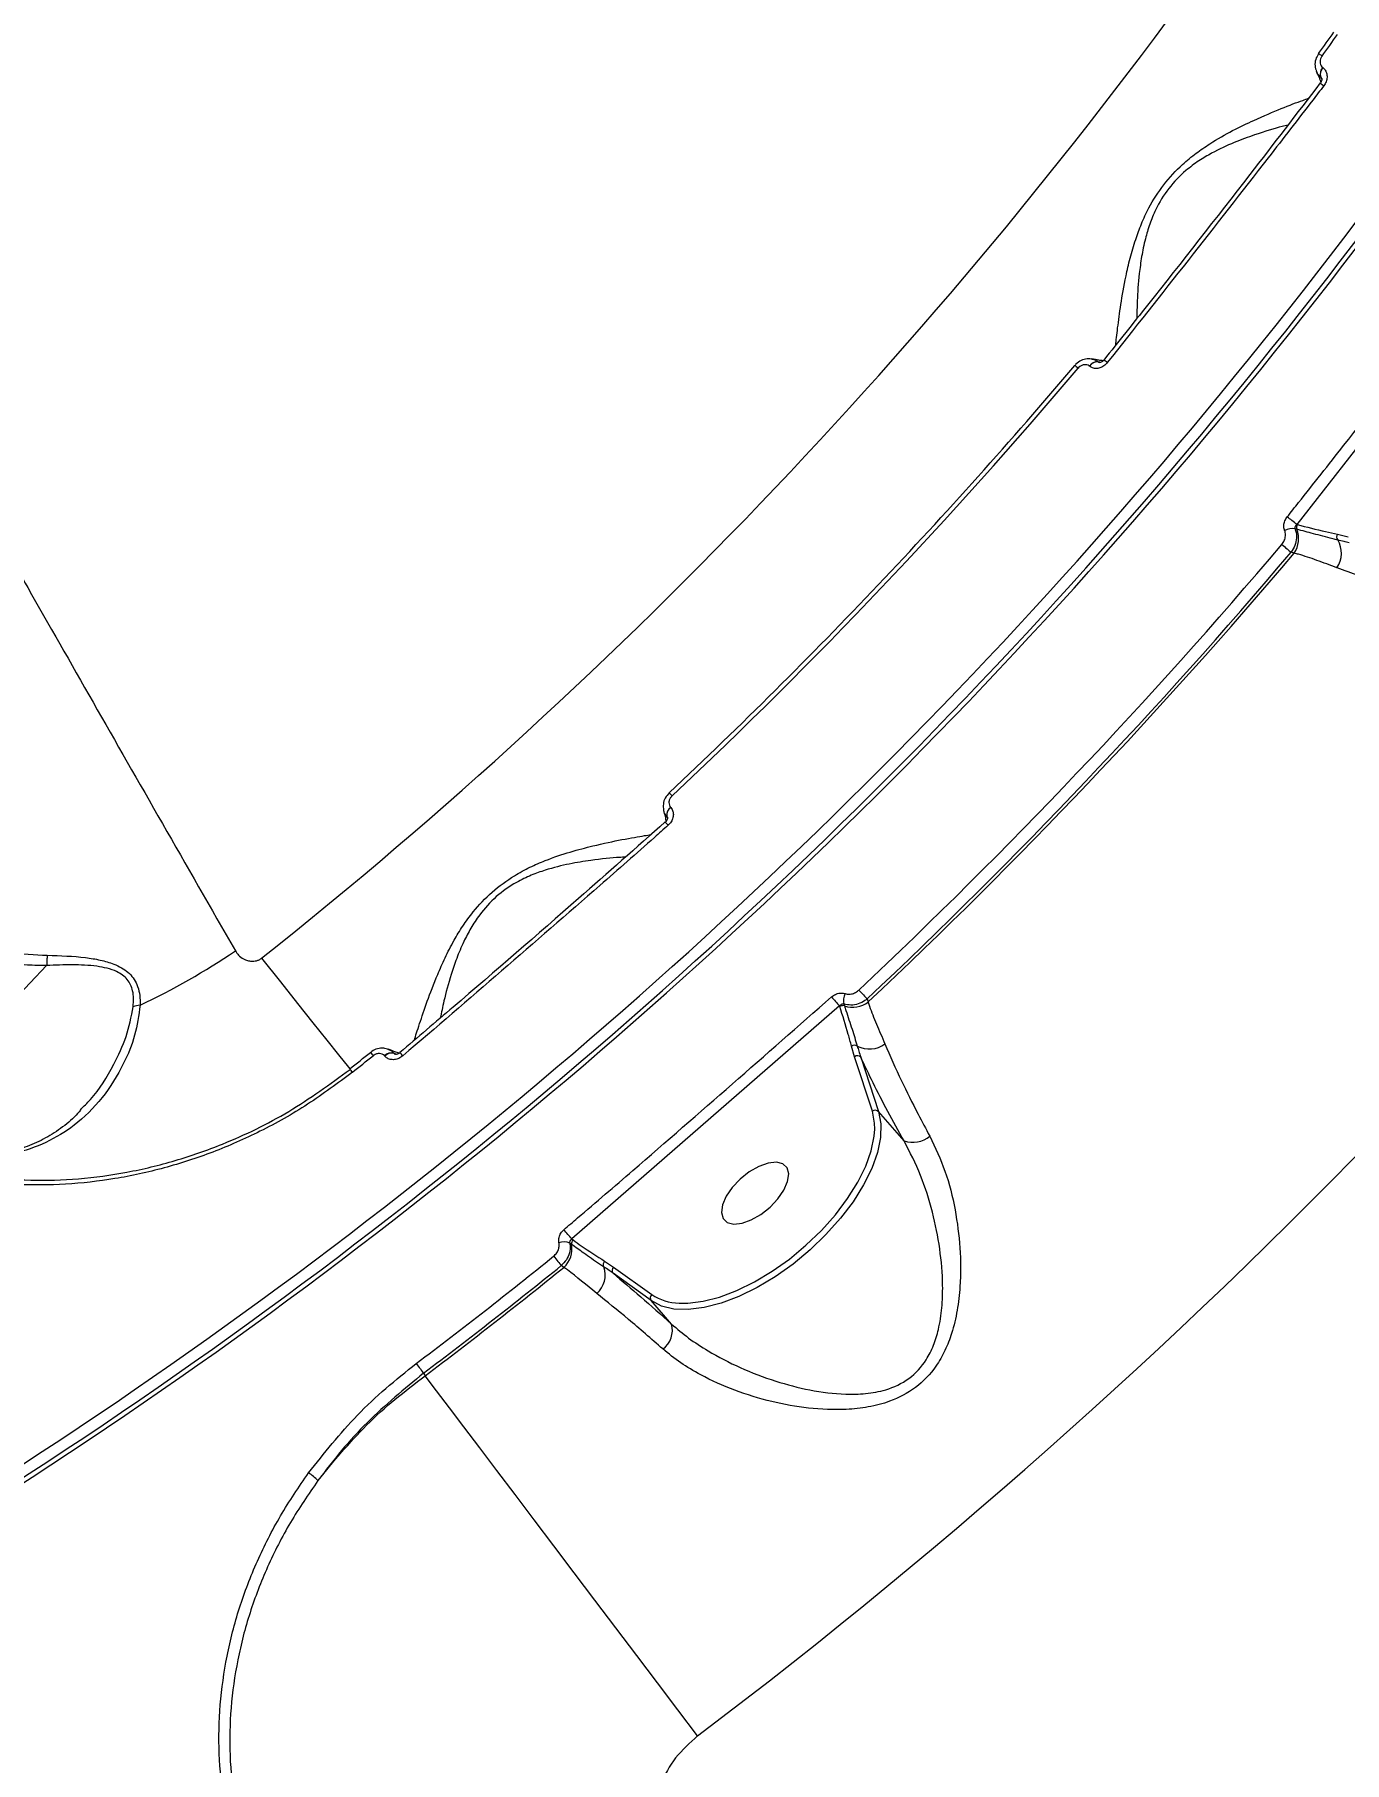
# Model space of a CAD drawing. Header units: millimetres. Extents: x -10374 to 11119, y -8221 to 9433.
# Drawn here: x 1009.8 to 1153.9, y -1990 to -1799.9 of the extents above; entities that cross this region are included whole.
import ezdxf

# ---------------------------------------------------------------- set-up
doc = ezdxf.new("R2010")
doc.units = ezdxf.units.MM
for name, color, linetype in [('DIKOM_ОБЪЕКТ', 7, 'Continuous'), ('DIKOM_РАЗМЕР_ЗОНА', 7, 'Continuous'), ('DIKOM_РАЗМЕР_ОБЪЕКТА', 7, 'Continuous')]:
    doc.layers.add(name, color=color, linetype=linetype)
doc.styles.add('style1', font='arial.ttf', dxfattribs={"width": 0.8})
doc.dimstyles.new('1-50', dxfattribs={"dimtxt": 300, "dimasz": 200, "dimexe": 100, "dimexo": 0, "dimgap": 100, "dimtad": 0, "dimdec": 0, "dimtxsty": 'style1', "dimcen": 0, "dimclrd": 7, "dimclre": 7, "dimadec": 1, "dimazin": 2, "dimtfac": 1, "dimtdec": 0, "dimtmove": 1, "dimatfit": 3, "dimfxl": 0, "dimlwd": 25, "dimlwe": 18, "dimarcsym": 0})

# ---------------------------------------------------------------- blocks, each defined once
blk = doc.blocks.new('*D16')
at = {"layer": 'Defpoints', "color": 0, "transparency": 16777216}
for p in [(-9045.1, 5161.67), (3694.49, 5161.67), (1813.16, -6719.94)]:
    blk.add_point(p, dxfattribs=at)
at = {"layer": 'DIKOM_РАЗМЕР_ОБЪЕКТА', "color": 7, "lineweight": 18, "transparency": 16777216}
for p, q in [((3694.49, 5161.67), (-9145.1, 5161.67)), ((1813.16, -6719.94), (-9145.1, -6719.94))]:
    blk.add_line(p, q, dxfattribs=at)
at = {"layer": 'DIKOM_РАЗМЕР_ОБЪЕКТА', "color": 7, "lineweight": 25, "transparency": 16777216}
for p, q in [((-9045.1, 4961.67), (-9045.1, -0.45)), ((-9045.1, -6519.94), (-9045.1, -1080.23))]:
    blk.add_line(p, q, dxfattribs=at)
at = {"layer": 'DIKOM_РАЗМЕР_ОБЪЕКТА', "color": 7, "transparency": 16777216}
for points in [[(-9078.43, 4961.67), (-9011.76, 4961.67), (-9045.1, 5161.67)], [(-9078.43, -6519.94), (-9011.76, -6519.94), (-9045.1, -6719.94)]]:
    blk.add_solid(points, dxfattribs=at)
at = {"layer": 'DIKOM_РАЗМЕР_ОБЪЕКТА', "color": 0, "transparency": 16777216, "insert": (-9045.1, -540.34), "char_height": 300, "attachment_point": 5, "rotation": 90, "style": 'style1'}
blk.add_mtext('11900', dxfattribs=at)
blk = doc.blocks.new('*D15')
at = {"layer": 'Defpoints', "color": 0, "transparency": 16777216}
for p in [(-5227.87, 8308.78), (9119.43, -1150.4), (-5227.87, -1991.82)]:
    blk.add_point(p, dxfattribs=at)
at = {"layer": 'DIKOM_РАЗМЕР_ОБЪЕКТА', "color": 7, "lineweight": 18, "transparency": 16777216}
for p, q in [((-5227.87, -1991.82), (-5227.87, 8408.78)), ((9119.43, -1150.4), (9119.43, 8408.78))]:
    blk.add_line(p, q, dxfattribs=at)
at = {"layer": 'DIKOM_РАЗМЕР_ОБЪЕКТА', "color": 7, "lineweight": 25, "transparency": 16777216}
for p, q in [((-5027.87, 8308.78), (187.44, 8308.78)), ((8919.43, 8308.78), (1267.22, 8308.78))]:
    blk.add_line(p, q, dxfattribs=at)
at = {"layer": 'DIKOM_РАЗМЕР_ОБЪЕКТА', "color": 7, "transparency": 16777216}
for points in [[(-5027.87, 8342.11), (-5027.87, 8275.44), (-5227.87, 8308.78)], [(8919.43, 8342.11), (8919.43, 8275.44), (9119.43, 8308.78)]]:
    blk.add_solid(points, dxfattribs=at)
at = {"layer": 'DIKOM_РАЗМЕР_ОБЪЕКТА', "color": 0, "transparency": 16777216, "insert": (727.33, 8308.78), "char_height": 300, "attachment_point": 5, "style": 'style1'}
blk.add_mtext('14350', dxfattribs=at)
blk = doc.blocks.new('*D14')
at = {"layer": 'Defpoints', "color": 0, "transparency": 16777216}
for p in [(-7515.85, 9236.32), (11119.43, -1423.4), (-7515.85, -2401.58)]:
    blk.add_point(p, dxfattribs=at)
at = {"layer": 'DIKOM_РАЗМЕР_ЗОНА', "color": 7, "lineweight": 18, "transparency": 16777216}
for p, q in [((-7515.85, -2401.58), (-7515.85, 9336.32)), ((11119.43, -1423.4), (11119.43, 9336.32))]:
    blk.add_line(p, q, dxfattribs=at)
at = {"layer": 'DIKOM_РАЗМЕР_ЗОНА', "color": 7, "lineweight": 25, "transparency": 16777216}
for p, q in [((-7315.85, 9236.32), (77.56, 9236.32)), ((10919.43, 9236.32), (1157.34, 9236.32))]:
    blk.add_line(p, q, dxfattribs=at)
at = {"layer": 'DIKOM_РАЗМЕР_ЗОНА', "color": 7, "transparency": 16777216}
for points in [[(-7315.85, 9269.65), (-7315.85, 9202.98), (-7515.85, 9236.32)], [(10919.43, 9269.65), (10919.43, 9202.98), (11119.43, 9236.32)]]:
    blk.add_solid(points, dxfattribs=at)
at = {"layer": 'DIKOM_РАЗМЕР_ЗОНА', "color": 0, "transparency": 16777216, "insert": (617.45, 9236.32), "char_height": 300, "attachment_point": 5, "style": 'style1'}
blk.add_mtext('18650', dxfattribs=at)
blk = doc.blocks.new('*D13')
at = {"layer": 'Defpoints', "color": 0, "transparency": 16777216}
for p in [(-10176.97, 7112.81), (3082.33, 7112.81), (2015.48, -8221.4)]:
    blk.add_point(p, dxfattribs=at)
at = {"layer": 'DIKOM_РАЗМЕР_ЗОНА', "color": 7, "lineweight": 18, "transparency": 16777216}
for p, q in [((3082.33, 7112.81), (-10276.97, 7112.81)), ((2015.48, -8221.4), (-10276.97, -8221.4))]:
    blk.add_line(p, q, dxfattribs=at)
at = {"layer": 'DIKOM_РАЗМЕР_ЗОНА', "color": 7, "lineweight": 25, "transparency": 16777216}
for p, q in [((-10176.97, 6912.81), (-10176.97, -14.41)), ((-10176.97, -8021.4), (-10176.97, -1094.19))]:
    blk.add_line(p, q, dxfattribs=at)
at = {"layer": 'DIKOM_РАЗМЕР_ЗОНА', "color": 7, "transparency": 16777216}
for points in [[(-10210.3, 6912.81), (-10143.64, 6912.81), (-10176.97, 7112.81)], [(-10210.3, -8021.4), (-10143.64, -8021.4), (-10176.97, -8221.4)]]:
    blk.add_solid(points, dxfattribs=at)
at = {"layer": 'DIKOM_РАЗМЕР_ЗОНА', "color": 0, "transparency": 16777216, "insert": (-10176.97, -554.3), "char_height": 300, "attachment_point": 5, "rotation": 90, "style": 'style1'}
blk.add_mtext('15300', dxfattribs=at)

msp = doc.modelspace()

# ---------------------------------------------------------------- linework, layer by layer
at = {"layer": 'DIKOM_ОБЪЕКТ', "color": 7, "linetype": 'Continuous', "lineweight": 15}
for p, q in [((1151.35, -1804.55), (1151.33, -1804.54)), ((1151.33, -1804.54), (1151.41, -1804.72)), ((1151.42, -1804.66), (1151.35, -1804.55)), ((1151.57, -1803.5), (1151.59, -1803.51)), ((1151.31, -1805.2), (1151.31, -1805.2)), ((1172.76, -1823), (1148.7, -1853.78)), ((1125.91, -1836.37), (1125.89, -1836.36)), ((1126.84, -1835.88), (1126.86, -1835.89)), ((1127.03, -1835.9), (1126.84, -1835.88)), ((1126.86, -1835.89), (1127.04, -1835.95)), ((1127.49, -1835.69), (1127.48, -1835.69)), ((1148.7, -1853.78), (1148.76, -1853.8)), ((1148.71, -1854.31), (1148.51, -1854.25)), ((1153.17, -1854.85), (1154.37, -1855.13)), ((1148.42, -1856.94), (1148.07, -1856.84)), ((1079.4, -1885.9), (1079.39, -1885.88)), ((1079.39, -1885.88), (1079.43, -1886.08)), ((1079.46, -1886.03), (1079.4, -1885.9)), ((1079.82, -1884.91), (1079.84, -1884.93)), ((1079.24, -1886.53), (1079.24, -1886.53)), ((993.18, -1921.29), (1011.17, -1902.33)), ((1098.41, -1906.77), (1068.93, -1932.41)), ((1098.43, -1906.83), (1098.41, -1906.77)), ((1101.44, -1905.99), (1101.55, -1906.33)), ((1048.36, -1912.29), (1048.35, -1912.27)), ((1049.37, -1911.98), (1049.39, -1911.99)), ((1049.55, -1912.04), (1049.37, -1911.98)), ((1049.39, -1911.99), (1049.55, -1912.09)), ((1050.04, -1911.92), (1050.04, -1911.92)), ((1100.06, -1912.36), (1099.72, -1911.18)), ((1102.01, -1918.36), (1100.06, -1912.36)), ((1100.74, -1912.41), (1102.7, -1918.4)), ((1105.5, -1921.63), (1102.7, -1918.4)), ((1068.92, -1933.02), (1068.71, -1932.86)), ((1068.93, -1932.41), (1069.08, -1932.52)), ((1068.07, -1935.54), (1067.79, -1935.34)), ((1072.56, -1934.86), (1073.55, -1935.52)), ((1073.55, -1935.52), (1077.74, -1938.51)), ((1077.67, -1939.19), (1073.48, -1936.19)), ((1079.92, -1941.77), (1077.67, -1939.19)), ((1052.64, -1947.19), (1052.81, -1947.47))]:
    msp.add_line(p, q, dxfattribs=at)
at = {"layer": 'DIKOM_ОБЪЕКТ', "color": 7, "linetype": 'Continuous', "lineweight": 15, "flags": 128}
for points in [[(1151.48, -1802.23), (1151.37, -1802.15), (1151.28, -1802.08), (1151.2, -1802.03), (1151.15, -1801.99), (1151.12, -1801.97), (1151.11, -1801.96)], [(1124.64, -1836.58), (1124.54, -1836.49), (1124.45, -1836.42), (1124.38, -1836.36), (1124.33, -1836.32), (1124.3, -1836.29), (1124.29, -1836.28)], [(1147.06, -1855.98), (1147.19, -1856.1), (1147.34, -1856.22), (1147.48, -1856.34), (1147.63, -1856.46), (1147.76, -1856.58), (1147.88, -1856.68), (1147.99, -1856.77), (1148.07, -1856.84)], [(1079.98, -1883.65), (1079.89, -1883.55), (1079.81, -1883.47), (1079.74, -1883.4), (1079.7, -1883.35), (1079.67, -1883.32), (1079.66, -1883.31)], [(1034.82, -1901.51), (1036.88, -1904.1), (1038.77, -1906.48), (1040.47, -1908.62), (1041.98, -1910.52), (1043.29, -1912.16), (1044.37, -1913.52), (1044.52, -1913.7)], [(1100.53, -1905.02), (1100.65, -1905.15), (1100.78, -1905.28), (1100.91, -1905.42), (1101.04, -1905.56), (1101.16, -1905.69), (1101.27, -1905.81), (1101.36, -1905.91), (1101.44, -1905.99)], [(1102.7, -1918.4), (1102.95, -1919.73), (1102.91, -1921.24), (1102.57, -1922.89), (1101.94, -1924.64), (1101.04, -1926.46), (1099.89, -1928.31), (1098.5, -1930.14), (1096.91, -1931.92), (1095.16, -1933.61), (1093.29, -1935.17), (1091.32, -1936.57), (1089.32, -1937.77), (1087.32, -1938.75), (1085.36, -1939.49), (1083.49, -1939.97), (1081.75, -1940.18), (1080.18, -1940.12), (1078.81, -1939.79), (1077.67, -1939.19)], [(1102.27, -1920.34), (1102.26, -1919.65), (1102.01, -1918.36)], [(1080.75, -1939.47), (1081.7, -1939.47), (1083.39, -1939.27), (1085.2, -1938.8), (1087.1, -1938.09), (1089.04, -1937.14), (1090.98, -1935.97), (1092.88, -1934.62), (1094.7, -1933.11), (1096.4, -1931.47), (1097.94, -1929.74), (1099.28, -1927.96), (1100.41, -1926.17), (1101.28, -1924.41), (1101.89, -1922.71), (1102.22, -1921.11), (1102.27, -1920.34)], [(1087.47, -1925.82), (1086.6, -1926.74), (1085.94, -1927.71), (1085.53, -1928.65), (1085.41, -1929.49), (1085.59, -1930.15), (1086.05, -1930.6), (1086.77, -1930.78), (1087.67, -1930.68), (1088.69, -1930.32), (1089.74, -1929.72), (1090.75, -1928.93), (1091.62, -1928.01), (1092.28, -1927.04), (1092.69, -1926.1), (1092.81, -1925.26), (1092.63, -1924.6), (1092.16, -1924.15), (1091.45, -1923.97), (1090.55, -1924.07), (1089.53, -1924.43), (1088.47, -1925.03), (1087.47, -1925.82)], [(1066.95, -1934.31), (1067.06, -1934.44), (1067.18, -1934.59), (1067.3, -1934.74), (1067.42, -1934.88), (1067.53, -1935.02), (1067.63, -1935.15), (1067.72, -1935.25), (1067.79, -1935.34)], [(1051.84, -1946.12), (1051.94, -1946.27), (1052.06, -1946.42), (1052.17, -1946.57), (1052.29, -1946.72), (1052.39, -1946.86), (1052.49, -1946.99), (1052.57, -1947.1), (1052.64, -1947.19)], [(1082.79, -1987.1), (1080.61, -1984.23), (1078.38, -1981.27), (1076.1, -1978.26), (1073.8, -1975.21), (1071.49, -1972.17), (1069.21, -1969.15), (1066.97, -1966.19), (1064.79, -1963.31), (1062.7, -1960.53), (1060.7, -1957.89), (1058.82, -1955.41), (1057.08, -1953.1), (1055.48, -1951), (1054.06, -1949.12), (1052.81, -1947.47)]]:
    msp.add_lwpolyline(points, dxfattribs=at)
at = {"layer": 'DIKOM_ОБЪЕКТ', "color": 7, "linetype": 'Continuous', "lineweight": 15}
for centre, radius, start, end in [((692.94, -1471.64), 579.13, 301.09885, 331.90115), ((692.94, -1471.64), 580.87, 301.09855, 331.90145), ((692.94, -1471.64), 580.37, 316.5, 331.90145), ((692.94, -1471.64), 549.25, 308.4952, 324.5048), ((692.94, -1471.64), 564.82, 324.2097, 324.5048), ((692.94, -1471.64), 565.29, 324.2097, 324.5048), ((1152.28, -1804.21), 1.01, 135.0501, 198.9146), ((1152.3, -1804.22), 1.01, 135.0083, 199.0056), ((1154.79, -1801.27), 5.25, 228.3975, 233.522), ((692.94, -1471.64), 646.28, 307.10022, 325.89978), ((692.94, -1471.64), 565.29, 313.2097, 319.7903), ((692.94, -1471.64), 564.82, 316.5, 319.7903), ((1126.76, -1836.88), 1.01, 85.0318, 148.9775), ((1126.78, -1836.89), 1.01, 85.0513, 148.9376), ((1124.16, -1840.5), 5.85, 50.7371, 55.3369), ((1115.54, -1894.09), 52.2, 50.5695, 52.0337), ((1149.24, -1854.1), 0.567, 147.7387, 201.7477), ((1148.2, -1855.88), 1.65, 79.2181, 119.9692), ((1146.07, -1855.35), 2.84, 325.9787, 21.4438), ((1153.64, -1855.14), 0.551, 147.9483, 218.5768), ((1150.77, -1856.94), 2.84, 325.8368, 30.8712), ((692.94, -1471.64), 594.93, 313.24313, 319.75687), ((692.94, -1471.64), 596.26, 313.24313, 319.75687), ((692.94, -1471.64), 596.59, 313.22853, 319.77147), ((692.94, -1471.64), 564.82, 313.2097, 316.5), ((692.94, -1471.64), 580.37, 301.09855, 316.5), ((1080.39, -1885.74), 1.01, 124.0615, 187.9394), ((1080.4, -1885.76), 1.01, 124.0232, 187.9751), ((1083.55, -1883.22), 5.44, 217.5041, 222.4542), ((987.79, -1835.49), 78.75, 295.3016, 304.0895), ((1021.64, -1909.38), 2.7, 94.0783, 110.6299), ((1137.17, -1871.36), 52.5, 220.9568, 222.4123), ((1098.76, -1907.3), 0.567, 71.2621, 125.2775), ((1100.48, -1906.16), 1.65, 153.0193, 193.791), ((1099.84, -1904.06), 2.85, 251.5653, 306.9966), ((1100.03, -1911.64), 0.552, 54.4537, 124.978), ((1101.68, -1908.67), 2.84, 242.1341, 307.1536), ((692.94, -1471.64), 564.82, 308.4952, 308.7903), ((692.94, -1471.64), 565.29, 308.4952, 308.7903), ((1115.21, -1857.18), 87.6, 218.6454, 218.9495), ((1049.1, -1912.94), 1.01, 74.045, 137.9641), ((1049.11, -1912.96), 1.01, 74.0486, 137.9495), ((1045.89, -1915.97), 5.8, 39.7, 44.3355), ((1100.37, -1912.78), 0.526, 45.3794, 127.1263), ((990.49, -1956.97), 69.21, 38.3045, 38.6894), ((1102.33, -1918.78), 0.526, 45.3868, 127.119), ((1106.45, -1918.83), 2.95, 251.3729, 309.7219), ((1025.12, -1968.79), 56.95, 39.6986, 41.0408), ((1068.09, -1934.24), 1.51, 65.699, 111.6839), ((1066.24, -1933.51), 2.73, 311.9538, 10.4249), ((1069.46, -1932.92), 0.544, 133.5077, 190.5905), ((692.94, -1471.64), 594.93, 307.10338, 308.95123), ((692.94, -1471.64), 596.26, 307.10338, 308.95123), ((692.94, -1471.64), 596.59, 307.10022, 308.95988), ((1069.96, -1936.39), 2.66, 310.5775, 20.1066), ((1072.92, -1935.24), 0.527, 133.5496, 206.9084), ((1073.88, -1935.89), 0.502, 131.5014, 216.4785), ((1078.07, -1938.89), 0.502, 131.4435, 216.5364), ((1080.95, -1933.62), 5.86, 236.7138, 268.0337), ((1077.42, -1942.45), 2.59, 306.6558, 15.0217), ((1037.73, -1961.98), 4.43, 42.2549, 59.4351)]:
    msp.add_arc(centre, radius, start, end, dxfattribs=at)
for points, knots in [([(1085.12, -1616.63), (1086.25, -1617.22), (1088.49, -1618.4), (1093.2, -1620.89), (1098.86, -1623.87), (1105.54, -1627.4), (1113.19, -1631.43), (1121.79, -1635.96), (1131.35, -1641), (1141.84, -1646.53), (1153.21, -1652.52), (1165.41, -1658.94), (1178.38, -1665.78), (1192.1, -1673), (1206.55, -1680.6), (1221.7, -1688.57), (1237.49, -1696.88), (1253.85, -1705.48), (1270.71, -1714.34), (1288.01, -1723.42), (1305.76, -1732.73), (1323.89, -1742.25), (1342.36, -1751.93), (1361.07, -1761.73), (1379.94, -1771.6), (1398.93, -1781.53), (1417.99, -1791.48), (1437.12, -1801.46), (1456.22, -1811.41), (1475.22, -1821.3), (1494.02, -1831.07), (1511.18, -1839.97), (1526.75, -1848.03), (1536.05, -1852.84), (1540.7, -1855.25)], [0, 0, 0, 0, 0.031557, 0.063213, 0.09492, 0.126626, 0.158283, 0.189839, 0.221397, 0.253054, 0.284762, 0.31647, 0.348127, 0.379685, 0.411265, 0.442944, 0.474674, 0.506404, 0.538084, 0.569664, 0.601295, 0.633025, 0.664806, 0.696588, 0.728319, 0.75995, 0.791659, 0.823467, 0.855327, 0.887186, 0.918995, 0.950705, 0.975353, 1, 1, 1, 1]), ([(1020.1, -1644.46), (1020.15, -1644.49), (1020.29, -1644.56), (1021.45, -1645.17), (1023.86, -1646.46), (1027.44, -1648.36), (1032.22, -1650.9), (1038.21, -1654.09), (1045.27, -1657.84), (1053.37, -1662.15), (1062.41, -1666.96), (1072.56, -1672.35), (1083.83, -1678.34), (1096.19, -1684.92), (1109.39, -1691.94), (1123.35, -1699.36), (1138, -1707.15), (1153.57, -1715.43), (1170.06, -1724.19), (1187.41, -1733.42), (1205.04, -1742.79), (1222.86, -1752.27), (1240.76, -1761.79), (1259.25, -1771.62), (1278.3, -1781.75), (1297.86, -1792.14), (1317.76, -1802.73), (1337.95, -1813.46), (1358.38, -1824.32), (1379.1, -1835.34), (1400.06, -1846.49), (1421.19, -1857.72), (1442.02, -1868.8), (1462.49, -1879.68), (1482.55, -1890.35), (1502.52, -1900.96), (1522.32, -1911.5), (1541.88, -1921.9), (1559.67, -1931.35), (1570.71, -1937.22), (1575.59, -1939.82)], [0, 0, 0, 0, 0.015651, 0.042167, 0.068704, 0.09522, 0.122506, 0.149814, 0.177101, 0.203617, 0.230153, 0.256669, 0.283955, 0.311264, 0.33855, 0.365066, 0.391602, 0.418118, 0.445404, 0.472713, 0.499999, 0.52556, 0.55114, 0.576701, 0.60295, 0.629218, 0.655467, 0.681983, 0.708519, 0.735035, 0.762321, 0.78963, 0.816916, 0.843432, 0.869968, 0.896485, 0.923771, 0.951079, 0.978366, 1, 1, 1, 1]), ([(1574.68, -1940.47), (1569.81, -1937.88), (1558.9, -1932.08), (1541.35, -1922.74), (1522.12, -1912.52), (1502.43, -1902.05), (1482.4, -1891.4), (1462.11, -1880.61), (1441.63, -1869.72), (1420.97, -1858.74), (1400.19, -1847.69), (1379.35, -1836.61), (1358.55, -1825.55), (1337.87, -1814.55), (1317.64, -1803.8), (1297.9, -1793.3), (1278.65, -1783.06), (1259.69, -1772.98), (1241.11, -1763.11), (1223, -1753.48), (1205.18, -1744), (1187.71, -1734.71), (1170.64, -1725.63), (1154.23, -1716.91), (1138.56, -1708.58), (1123.71, -1700.68), (1109.72, -1693.24), (1096.64, -1686.29), (1084.47, -1679.82), (1073.24, -1673.85), (1063.01, -1668.41), (1053.81, -1663.52), (1046.21, -1659.47), (1040, -1656.17), (1034.96, -1653.49), (1030.66, -1651.2), (1027.05, -1649.29), (1024.19, -1647.76), (1022.12, -1646.66), (1020.8, -1645.96), (1020.61, -1645.86), (1020.52, -1645.81)], [0, 0, 0, 0, 0.021635, 0.048472, 0.075394, 0.102359, 0.129323, 0.156245, 0.183082, 0.209919, 0.236841, 0.263805, 0.29077, 0.317692, 0.344529, 0.370376, 0.3963, 0.422262, 0.448224, 0.474147, 0.499995, 0.526832, 0.553753, 0.580718, 0.607683, 0.634604, 0.661441, 0.688278, 0.7152, 0.742165, 0.769129, 0.796051, 0.822888, 0.844633, 0.866402, 0.88817, 0.909915, 0.932424, 0.954958, 0.977491, 1, 1, 1, 1]), ([(1151.11, -1801.97), (1150.99, -1802.17), (1150.74, -1802.58), (1150.66, -1803.3), (1150.8, -1803.72), (1150.87, -1803.93)], [0, 0, 0, 0, 0.34444, 0.68345, 1, 1, 1, 1]), ([(1151.48, -1802.23), (1151.48, -1802.23), (1151.41, -1802.32), (1151.32, -1802.52), (1151.26, -1802.79), (1151.28, -1803.06), (1151.37, -1803.31), (1151.51, -1803.43), (1151.57, -1803.5)], [0, 0, 0, 0, 0.004545, 0.219906, 0.435619, 0.568286, 0.793846, 1, 1, 1, 1]), ([(1150.84, -1803.94), (1150.96, -1804.17), (1151.19, -1804.63), (1151.3, -1804.95), (1151.36, -1805.12)], [0, 0, 0, 0, 0.496252, 1, 1, 1, 1]), ([(1151.33, -1804.54), (1151.19, -1804.41), (1150.99, -1804.24), (1150.91, -1803.99), (1150.89, -1803.92)], [0, 0, 0, 0, 0.722027, 1, 1, 1, 1]), ([(1151.43, -1804.65), (1151.42, -1804.63), (1151.4, -1804.59), (1151.37, -1804.57), (1151.35, -1804.55)], [0, 0, 0, 0, 0.29875, 1, 1, 1, 1]), ([(1151.59, -1803.51), (1151.66, -1803.57), (1151.83, -1803.73), (1152, -1804.08), (1152.06, -1804.56), (1151.95, -1805.06), (1151.77, -1805.35), (1151.67, -1805.5)], [0, 0, 0, 0, 0.134258, 0.346966, 0.563235, 0.781722, 1, 1, 1, 1]), ([(1151.29, -1805.19), (1148.71, -1808.55), (1142.43, -1816.74), (1134.48, -1826.9), (1129.08, -1833.67), (1127.47, -1835.68)], [0, 0, 0, 0, 0.328859, 0.800317, 1, 1, 1, 1]), ([(1151.67, -1805.5), (1151.27, -1806.03), (1149.24, -1808.67), (1141.37, -1818.88), (1133.79, -1828.47), (1127.86, -1835.97)], [0, 0, 0, 0, 0.051712, 0.258552, 1, 1, 1, 1]), ([(1151.43, -1804.65), (1151.43, -1804.65), (1151.44, -1804.66), (1151.47, -1804.74), (1151.46, -1804.88), (1151.4, -1805.04), (1151.35, -1805.16), (1151.31, -1805.2), (1151.31, -1805.2)], [0, 0, 0, 0, 0.14902, 0.395782, 0.591341, 0.793764, 0.99791, 1, 1, 1, 1]), ([(1128.79, -1834.02), (1128.79, -1834.02), (1128.82, -1833.62), (1128.99, -1832.15), (1129.32, -1829.67), (1129.79, -1826.97), (1130.34, -1824.51), (1130.9, -1822.57), (1131.59, -1820.7), (1132.53, -1818.66), (1134, -1816.33), (1135.88, -1814.33), (1137.63, -1812.9), (1139.5, -1811.61), (1141.68, -1810.38), (1144.4, -1809.09), (1147.08, -1807.96), (1149.03, -1807.21), (1149.79, -1806.95), (1149.99, -1806.88)], [0, 0, 0, 0, 0.001654, 0.086542, 0.175637, 0.264699, 0.314118, 0.363485, 0.40216, 0.44076, 0.497895, 0.555165, 0.593684, 0.632278, 0.698831, 0.765526, 0.86444, 0.963338, 1, 1, 1, 1]), ([(1147.72, -1809.83), (1147.52, -1809.88), (1146.52, -1810.12), (1144.48, -1810.74), (1141.83, -1811.71), (1139.73, -1812.67), (1137.92, -1813.74), (1136.28, -1814.95), (1134.53, -1816.74), (1133.25, -1818.87), (1132.5, -1820.75), (1131.98, -1822.5), (1131.61, -1824.34), (1131.3, -1826.68), (1131.13, -1829.06), (1131.12, -1830.48), (1131.11, -1831.11)], [0, 0, 0, 0, 0.033541, 0.164823, 0.249728, 0.336289, 0.383726, 0.432335, 0.501788, 0.571138, 0.618636, 0.667518, 0.730453, 0.794308, 0.909527, 1, 1, 1, 1]), ([(1147.66, -1852.94), (1148.07, -1852.42), (1150.14, -1849.81), (1158.21, -1839.6), (1165.78, -1829.84), (1171.7, -1822.19)], [0, 0, 0, 0, 0.051225, 0.256123, 1, 1, 1, 1]), ([(1126.21, -1835.6), (1126.02, -1835.57), (1125.6, -1835.5), (1124.97, -1835.71), (1124.51, -1836), (1124.34, -1836.24), (1124.3, -1836.29)], [0, 0, 0, 0, 0.272927, 0.590764, 0.916348, 1, 1, 1, 1]), ([(1125.89, -1836.36), (1125.88, -1836.35), (1125.8, -1836.29), (1125.61, -1836.2), (1125.35, -1836.19), (1125.09, -1836.25), (1124.85, -1836.37), (1124.71, -1836.51), (1124.64, -1836.58)], [0, 0, 0, 0, 0.034202, 0.252458, 0.470573, 0.597983, 0.819333, 1, 1, 1, 1]), ([(1127.86, -1835.97), (1127.74, -1836.1), (1127.5, -1836.35), (1127.04, -1836.57), (1126.57, -1836.64), (1126.18, -1836.55), (1125.99, -1836.42), (1125.91, -1836.37)], [0, 0, 0, 0, 0.218351, 0.436757, 0.653045, 0.865796, 1, 1, 1, 1]), ([(1127.41, -1835.76), (1127.26, -1835.75), (1126.92, -1835.72), (1126.42, -1835.61), (1126.16, -1835.55)], [0, 0, 0, 0, 0.457259, 1, 1, 1, 1]), ([(1126.21, -1835.59), (1126.22, -1835.59), (1126.43, -1835.6), (1126.64, -1835.73), (1126.82, -1835.86), (1126.84, -1835.88)], [0, 0, 0, 0, 0.034252, 0.87038, 1, 1, 1, 1]), ([(1126.86, -1835.89), (1126.89, -1835.91), (1126.92, -1835.93), (1126.96, -1835.94), (1126.97, -1835.94)], [0, 0, 0, 0, 0.732691, 1, 1, 1, 1]), ([(1127.48, -1835.69), (1127.47, -1835.7), (1127.43, -1835.76), (1127.32, -1835.85), (1127.18, -1835.93), (1127.06, -1835.96), (1126.99, -1835.95), (1126.98, -1835.95), (1126.97, -1835.95)], [0, 0, 0, 0, 0.048731, 0.249942, 0.446178, 0.652296, 0.878674, 1, 1, 1, 1]), ([(1004.91, -1853.36), (1006.29, -1855.78), (1009.89, -1862.13), (1016.22, -1873.26), (1023.82, -1886.55), (1029.23, -1895.99), (1031.93, -1900.7)], [0, 0, 0, 0, 0.171038, 0.447288, 0.723749, 1, 1, 1, 1]), ([(1147.37, -1854.45), (1147.36, -1854.42), (1147.3, -1854.25), (1147.26, -1853.89), (1147.36, -1853.38), (1147.56, -1853.09), (1147.66, -1852.94)], [0, 0, 0, 0, 0.05235, 0.365007, 0.682671, 1, 1, 1, 1]), ([(1148.7, -1853.78), (1148.65, -1853.82), (1148.56, -1853.91), (1148.49, -1854.07), (1148.49, -1854.19), (1148.51, -1854.25), (1148.51, -1854.25)], [0, 0, 0, 0, 0.334482, 0.654955, 0.951811, 1, 1, 1, 1]), ([(1148.76, -1853.8), (1149.79, -1854.06), (1151.25, -1854.44), (1152.74, -1854.76), (1153.17, -1854.85)], [0, 0, 0, 0, 0.708808, 1, 1, 1, 1]), ([(1147.06, -1855.98), (1147.16, -1855.84), (1147.36, -1855.55), (1147.48, -1855.05), (1147.45, -1854.67), (1147.39, -1854.48), (1147.37, -1854.45)], [0, 0, 0, 0, 0.307687, 0.615865, 0.919118, 1, 1, 1, 1]), ([(1148.51, -1854.25), (1148.53, -1854.32), (1148.65, -1854.63), (1148.71, -1855.26), (1148.54, -1856.11), (1148.23, -1856.6), (1148.07, -1856.84)], [0, 0, 0, 0, 0.081401, 0.385803, 0.693748, 1, 1, 1, 1]), ([(1153.21, -1855.49), (1153.03, -1855.44), (1152.11, -1855.22), (1150.61, -1854.82), (1149.32, -1854.47), (1148.71, -1854.31)], [0, 0, 0, 0, 0.117882, 0.589477, 1, 1, 1, 1]), ([(1154.45, -1855.81), (1154.27, -1855.76), (1153.86, -1855.64), (1153.44, -1855.54), (1153.21, -1855.49)], [0, 0, 0, 0, 0.4404, 1, 1, 1, 1]), ([(1153.12, -1858.54), (1152.37, -1858.26), (1150.87, -1857.7), (1149.38, -1857.19), (1148.58, -1856.98), (1148.42, -1856.94)], [0, 0, 0, 0, 0.443888, 0.891094, 1, 1, 1, 1]), ([(1163.53, -1862.94), (1161.7, -1862.09), (1157.99, -1860.37), (1154.7, -1859.1), (1153.13, -1858.54), (1153.12, -1858.54)], [0, 0, 0, 0, 0.49139, 0.997062, 1, 1, 1, 1]), ([(966.48, -1881.79), (966.76, -1882.02), (969.05, -1883.95), (973.66, -1887.19), (980.38, -1891.46), (987.51, -1895.18), (995.03, -1898.26), (1001.61, -1900.09), (1007.06, -1900.99), (1009.85, -1901.12), (1011.24, -1901.19)], [0, 0, 0, 0, 0.021971, 0.181461, 0.340924, 0.504387, 0.66776, 0.831968, 0.916002, 1, 1, 1, 1]), ([(1011.17, -1902.33), (1010.47, -1902.32), (1007.75, -1902.27), (1003.03, -1901.68), (997.15, -1900.31), (991.2, -1898.32), (985.24, -1895.77), (977.93, -1891.94), (971.01, -1887.68), (966.45, -1884), (964.84, -1882.69)], [0, 0, 0, 0, 0.041122, 0.158601, 0.276535, 0.394282, 0.525158, 0.65607, 0.878258, 1, 1, 1, 1]), ([(1079.67, -1883.32), (1079.5, -1883.5), (1079.18, -1883.85), (1078.97, -1884.54), (1079.02, -1884.98), (1079.05, -1885.2)], [0, 0, 0, 0, 0.344473, 0.683468, 1, 1, 1, 1]), ([(1079.98, -1883.65), (1079.98, -1883.65), (1079.9, -1883.73), (1079.76, -1883.9), (1079.65, -1884.16), (1079.62, -1884.43), (1079.66, -1884.69), (1079.77, -1884.84), (1079.82, -1884.91)], [0, 0, 0, 0, 0.004339, 0.219839, 0.435635, 0.568296, 0.79388, 1, 1, 1, 1]), ([(1079.02, -1885.21), (1079.09, -1885.45), (1079.23, -1885.95), (1079.28, -1886.29), (1079.3, -1886.46)], [0, 0, 0, 0, 0.49625, 1, 1, 1, 1]), ([(1079.39, -1885.88), (1079.27, -1885.74), (1079.12, -1885.53), (1079.08, -1885.27), (1079.07, -1885.2)], [0, 0, 0, 0, 0.721882, 1, 1, 1, 1]), ([(1079.47, -1886.01), (1079.47, -1886.02), (1079.48, -1886.03), (1079.48, -1886.11), (1079.45, -1886.25), (1079.37, -1886.39), (1079.29, -1886.5), (1079.24, -1886.53), (1079.24, -1886.53)], [0, 0, 0, 0, 0.14903, 0.395775, 0.591367, 0.793904, 0.998049, 1, 1, 1, 1]), ([(1079.46, -1886.01), (1079.46, -1886), (1079.45, -1885.95), (1079.42, -1885.92), (1079.4, -1885.9)], [0, 0, 0, 0, 0.297752, 1, 1, 1, 1]), ([(1079.84, -1884.93), (1079.89, -1885), (1080.03, -1885.18), (1080.14, -1885.57), (1080.1, -1886.04), (1079.9, -1886.52), (1079.66, -1886.77), (1079.54, -1886.89)], [0, 0, 0, 0, 0.134283, 0.347004, 0.563264, 0.7817, 1, 1, 1, 1]), ([(1079.23, -1886.52), (1076.05, -1889.33), (1068.32, -1896.17), (1058.58, -1904.63), (1051.98, -1910.23), (1050.02, -1911.9)], [0, 0, 0, 0, 0.32886, 0.800323, 1, 1, 1, 1]), ([(1079.54, -1886.89), (1079.04, -1887.33), (1076.54, -1889.54), (1066.87, -1898.06), (1057.6, -1906.03), (1050.35, -1912.27)], [0, 0, 0, 0, 0.051713, 0.258556, 1, 1, 1, 1]), ([(1051.63, -1910.53), (1051.63, -1910.52), (1051.73, -1910.14), (1052.2, -1908.72), (1052.98, -1906.35), (1053.96, -1903.8), (1054.98, -1901.49), (1055.89, -1899.69), (1056.92, -1897.98), (1058.24, -1896.16), (1060.12, -1894.16), (1062.35, -1892.55), (1064.34, -1891.48), (1066.43, -1890.57), (1068.8, -1889.78), (1071.71, -1889.03), (1074.56, -1888.43), (1076.62, -1888.07), (1077.42, -1887.96), (1077.63, -1887.93)], [0, 0, 0, 0, 0.001654, 0.086542, 0.175637, 0.264698, 0.314116, 0.363484, 0.402158, 0.440763, 0.497895, 0.555163, 0.593686, 0.632277, 0.698834, 0.765527, 0.86444, 0.963336, 1, 1, 1, 1]), ([(1074.83, -1890.4), (1074.62, -1890.4), (1073.6, -1890.44), (1071.48, -1890.66), (1068.69, -1891.11), (1066.45, -1891.66), (1064.47, -1892.36), (1062.63, -1893.24), (1060.57, -1894.66), (1058.91, -1896.5), (1057.81, -1898.21), (1056.97, -1899.83), (1056.25, -1901.56), (1055.5, -1903.79), (1054.88, -1906.1), (1054.6, -1907.5), (1054.47, -1908.11)], [0, 0, 0, 0, 0.033541, 0.164824, 0.249731, 0.33629, 0.383728, 0.432333, 0.501786, 0.571135, 0.618634, 0.667517, 0.73045, 0.794308, 0.909526, 1, 1, 1, 1]), ([(1011.24, -1901.19), (1011.24, -1901.21), (1011.22, -1901.37), (1011.19, -1901.73), (1011.18, -1902.11), (1011.18, -1902.32)], [0, 0, 0, 0, 0.084404, 0.497356, 1, 1, 1, 1]), ([(1011.24, -1901.19), (1012.67, -1901.23), (1014.66, -1901.3), (1017.08, -1901.69), (1018.71, -1902.15), (1020.22, -1902.98), (1021.28, -1904.47), (1021.47, -1905.8), (1021.45, -1906.59), (1021.45, -1906.68)], [0, 0, 0, 0, 0.286505, 0.40155, 0.516313, 0.657454, 0.799392, 0.976349, 1, 1, 1, 1]), ([(1031.93, -1900.7), (1032.04, -1900.87), (1032.27, -1901.22), (1032.74, -1901.57), (1033.24, -1901.78), (1033.72, -1901.86), (1034.17, -1901.82), (1034.55, -1901.7), (1034.74, -1901.57), (1034.82, -1901.51)], [0, 0, 0, 0, 0.194439, 0.403695, 0.553965, 0.691004, 0.835068, 0.921965, 1, 1, 1, 1]), ([(1011.18, -1902.32), (1011.18, -1902.32), (1011.18, -1902.32), (1011.17, -1902.33), (1011.17, -1902.33), (1011.17, -1902.33)], [0, 0, 0, 0, 0.342427, 0.823861, 1, 1, 1, 1]), ([(1020.69, -1906.85), (1020.72, -1906.25), (1020.78, -1905.18), (1020.14, -1903.79), (1018.76, -1902.8), (1016.61, -1902.32), (1013.99, -1902.2), (1012.12, -1902.28), (1011.18, -1902.32), (1011.18, -1902.32)], [0, 0, 0, 0, 0.159557, 0.287529, 0.41504, 0.593449, 0.7962, 0.999725, 1, 1, 1, 1]), ([(1097.52, -1905.77), (1097.56, -1905.74), (1097.72, -1905.61), (1098.06, -1905.42), (1098.55, -1905.32), (1098.86, -1905.38), (1099.01, -1905.41)], [0, 0, 0, 0, 0.081072, 0.390861, 0.695204, 1, 1, 1, 1]), ([(1099.01, -1905.41), (1099.16, -1905.44), (1099.46, -1905.51), (1099.95, -1905.4), (1100.31, -1905.21), (1100.48, -1905.06), (1100.53, -1905.02)], [0, 0, 0, 0, 0.2955, 0.5903, 0.89012, 1, 1, 1, 1]), ([(1021.45, -1906.68), (1021.3, -1907.8), (1020.99, -1910.05), (1019.52, -1913.54), (1017.39, -1916.98), (1014.46, -1919.88), (1011.16, -1921.89), (1007.82, -1923.04), (1004.35, -1923.5), (1001.09, -1923.41), (997.88, -1922.88), (995.17, -1922.13), (993.49, -1921.47), (992.83, -1921.21)], [0, 0, 0, 0, 0.089954, 0.180155, 0.306838, 0.433482, 0.539379, 0.645171, 0.730565, 0.815881, 0.885727, 0.955518, 1, 1, 1, 1]), ([(1014.87, -1918.18), (1015.25, -1917.82), (1016.73, -1916.42), (1018.36, -1913.65), (1020.04, -1910.18), (1020.47, -1907.96), (1020.69, -1906.85)], [0, 0, 0, 0, 0.12636, 0.491805, 0.74627, 1, 1, 1, 1]), ([(1068.07, -1931.4), (1068.57, -1930.96), (1071.11, -1928.8), (1080.97, -1920.31), (1090.25, -1912.16), (1097.52, -1905.77)], [0, 0, 0, 0, 0.051225, 0.256124, 1, 1, 1, 1]), ([(1098.88, -1906.56), (1098.83, -1906.55), (1098.72, -1906.54), (1098.57, -1906.61), (1098.47, -1906.69), (1098.42, -1906.76), (1098.41, -1906.77)], [0, 0, 0, 0, 0.286669, 0.589771, 0.913516, 1, 1, 1, 1]), ([(1099.72, -1911.18), (1099.6, -1910.75), (1099.21, -1909.28), (1098.75, -1907.85), (1098.43, -1906.83)], [0, 0, 0, 0, 0.291172, 1, 1, 1, 1]), ([(1101.44, -1905.99), (1101.36, -1906.05), (1101.06, -1906.29), (1100.46, -1906.58), (1099.64, -1906.73), (1099.13, -1906.61), (1098.88, -1906.56)], [0, 0, 0, 0, 0.109193, 0.407931, 0.703073, 1, 1, 1, 1]), ([(1098.88, -1906.56), (1098.89, -1906.59), (1098.91, -1906.66), (1098.93, -1906.72), (1098.94, -1906.76)], [0, 0, 0, 0, 0.487805, 1, 1, 1, 1]), ([(1098.94, -1906.76), (1099, -1906.93), (1099.27, -1907.77), (1099.75, -1909.23), (1100.16, -1910.56), (1100.35, -1911.19)], [0, 0, 0, 0, 0.117889, 0.589469, 1, 1, 1, 1]), ([(1101.55, -1906.33), (1101.6, -1906.49), (1101.85, -1907.26), (1102.44, -1908.73), (1103.08, -1910.2), (1103.4, -1910.94)], [0, 0, 0, 0, 0.108887, 0.552802, 1, 1, 1, 1]), ([(1103.4, -1910.94), (1103.97, -1912.27), (1105.03, -1914.7), (1106.77, -1918.19), (1107.9, -1920.29), (1108.33, -1921.1)], [0, 0, 0, 0, 0.425116, 0.778083, 1, 1, 1, 1]), ([(1044.8, -1914.07), (1043.19, -1915.28), (1039.95, -1917.69), (1034.77, -1920.6), (1029.47, -1922.94), (1024.11, -1924.68), (1018.68, -1925.87), (1013.24, -1926.47), (1007.87, -1926.51), (1002.64, -1925.99), (997.63, -1924.91), (992.9, -1923.31), (988.55, -1921.23), (984.64, -1918.7), (981.15, -1915.82), (979.23, -1913.6), (978.28, -1912.49)], [0, 0, 0, 0, 0.075106, 0.150215, 0.22128, 0.292576, 0.363643, 0.434767, 0.506122, 0.577249, 0.648338, 0.71966, 0.790751, 0.860429, 0.930319, 1, 1, 1, 1]), ([(979.28, -1912.29), (980.32, -1913.49), (982.39, -1915.87), (986.13, -1918.84), (990.22, -1921.31), (994.59, -1923.26), (999.28, -1924.72), (1004.25, -1925.64), (1009.4, -1926.03), (1014.68, -1925.88), (1020.01, -1925.15), (1025.32, -1923.87), (1031.33, -1921.77), (1037.93, -1918.58), (1042.34, -1915.36), (1044.55, -1913.75)], [0, 0, 0, 0, 0.076611, 0.153219, 0.224231, 0.295477, 0.366489, 0.437489, 0.50871, 0.57971, 0.650698, 0.721914, 0.7929, 0.896449, 1, 1, 1, 1]), ([(1048.8, -1911.58), (1048.62, -1911.52), (1048.23, -1911.37), (1047.56, -1911.46), (1047.06, -1911.65), (1046.84, -1911.86), (1046.8, -1911.9)], [0, 0, 0, 0, 0.272917, 0.590786, 0.916417, 1, 1, 1, 1]), ([(1048.35, -1912.27), (1048.34, -1912.26), (1048.27, -1912.18), (1048.1, -1912.06), (1047.85, -1912), (1047.58, -1912.01), (1047.32, -1912.08), (1047.15, -1912.2), (1047.08, -1912.25)], [0, 0, 0, 0, 0.034131, 0.252422, 0.470594, 0.597917, 0.819267, 1, 1, 1, 1]), ([(1050.35, -1912.27), (1050.21, -1912.37), (1049.93, -1912.57), (1049.43, -1912.7), (1048.96, -1912.67), (1048.59, -1912.52), (1048.43, -1912.35), (1048.36, -1912.29)], [0, 0, 0, 0, 0.218291, 0.436623, 0.653059, 0.86581, 1, 1, 1, 1]), ([(1049.95, -1911.97), (1049.8, -1911.93), (1049.47, -1911.83), (1049.01, -1911.63), (1048.76, -1911.52)], [0, 0, 0, 0, 0.45728, 1, 1, 1, 1]), ([(1048.81, -1911.57), (1048.82, -1911.57), (1049.02, -1911.62), (1049.2, -1911.79), (1049.35, -1911.95), (1049.37, -1911.98)], [0, 0, 0, 0, 0.033949, 0.870386, 1, 1, 1, 1]), ([(1049.39, -1911.99), (1049.41, -1912.02), (1049.43, -1912.05), (1049.47, -1912.06), (1049.48, -1912.07)], [0, 0, 0, 0, 0.731925, 1, 1, 1, 1]), ([(1050.03, -1911.92), (1050.02, -1911.93), (1049.97, -1911.98), (1049.85, -1912.04), (1049.69, -1912.09), (1049.57, -1912.1), (1049.5, -1912.08), (1049.49, -1912.07), (1049.48, -1912.07)], [0, 0, 0, 0, 0.048685, 0.250043, 0.445923, 0.652249, 0.878683, 1, 1, 1, 1]), ([(1100.35, -1911.19), (1100.41, -1911.37), (1100.53, -1911.78), (1100.67, -1912.18), (1100.74, -1912.41)], [0, 0, 0, 0, 0.44032, 1, 1, 1, 1]), ([(1105.5, -1921.63), (1104.89, -1920.53), (1103.67, -1918.33), (1102.08, -1915.24), (1101.18, -1913.34), (1100.74, -1912.41)], [0, 0, 0, 0, 0.335763, 0.674753, 1, 1, 1, 1]), ([(1014.91, -1918.24), (1014.69, -1918.49), (1013.95, -1919.31), (1012.51, -1920.44), (1010.6, -1921.6), (1008.63, -1922.42), (1006.56, -1922.97), (1004.42, -1923.27), (1002.15, -1923.32), (999.84, -1923.13), (997.63, -1922.73), (995.48, -1922.14), (993.89, -1921.6), (992.99, -1921.2), (992.8, -1921.12)], [0, 0, 0, 0, 0.049305, 0.160503, 0.269664, 0.375635, 0.466839, 0.563768, 0.657006, 0.745901, 0.830602, 0.902721, 0.979278, 1, 1, 1, 1]), ([(1108.33, -1921.1), (1108.93, -1922.36), (1110.12, -1924.87), (1111.16, -1929.09), (1111.73, -1933.38), (1111.75, -1937.11), (1111.39, -1940.27), (1110.84, -1942.63), (1110.04, -1944.69), (1108.85, -1946.81), (1106.87, -1948.89), (1104.19, -1950.28), (1101.57, -1950.96), (1098.57, -1951.27), (1094.98, -1951.12), (1090.85, -1950.36), (1086.83, -1949.14), (1083.5, -1947.63), (1080.87, -1946.07), (1079.6, -1945.04), (1078.96, -1944.52)], [0, 0, 0, 0, 0.075447, 0.15103, 0.221386, 0.291722, 0.334656, 0.377542, 0.410425, 0.443254, 0.496248, 0.549082, 0.588988, 0.628976, 0.696944, 0.76501, 0.836348, 0.907628, 0.953825, 1, 1, 1, 1]), ([(1079.92, -1941.77), (1080.53, -1942.3), (1081.76, -1943.35), (1084.28, -1944.99), (1087.46, -1946.64), (1091.24, -1948.08), (1095.14, -1949.11), (1098.48, -1949.54), (1101.29, -1949.48), (1103.69, -1949.05), (1106.13, -1947.92), (1107.84, -1946.04), (1108.78, -1944.12), (1109.37, -1942.19), (1109.7, -1939.98), (1109.8, -1937), (1109.49, -1933.45), (1108.67, -1929.37), (1107.4, -1925.31), (1106.14, -1922.87), (1105.5, -1921.63)], [0, 0, 0, 0, 0.046878, 0.094485, 0.166789, 0.240768, 0.308685, 0.378024, 0.416343, 0.45555, 0.504914, 0.554033, 0.584909, 0.616739, 0.658911, 0.701801, 0.772713, 0.845075, 0.921412, 1, 1, 1, 1]), ([(1067.53, -1932.84), (1067.52, -1932.79), (1067.49, -1932.6), (1067.52, -1932.23), (1067.71, -1931.76), (1067.95, -1931.52), (1068.07, -1931.4)], [0, 0, 0, 0, 0.085633, 0.389334, 0.694826, 1, 1, 1, 1]), ([(1066.95, -1934.31), (1067.07, -1934.19), (1067.32, -1933.95), (1067.53, -1933.48), (1067.57, -1933.1), (1067.54, -1932.89), (1067.53, -1932.84)], [0, 0, 0, 0, 0.296794, 0.594009, 0.889528, 1, 1, 1, 1]), ([(1068.71, -1932.86), (1068.73, -1932.96), (1068.79, -1933.31), (1068.72, -1933.95), (1068.39, -1934.73), (1067.99, -1935.14), (1067.79, -1935.34)], [0, 0, 0, 0, 0.110614, 0.406349, 0.703507, 1, 1, 1, 1]), ([(1068.93, -1932.41), (1068.89, -1932.45), (1068.8, -1932.52), (1068.72, -1932.67), (1068.7, -1932.79), (1068.71, -1932.85), (1068.71, -1932.86)], [0, 0, 0, 0, 0.313429, 0.61988, 0.917181, 1, 1, 1, 1]), ([(1072.45, -1935.48), (1072.3, -1935.38), (1071.55, -1934.88), (1070.37, -1934.05), (1069.37, -1933.33), (1068.92, -1933.02)], [0, 0, 0, 0, 0.122273, 0.611421, 1, 1, 1, 1]), ([(1069.08, -1932.52), (1069.38, -1932.74), (1070.52, -1933.54), (1071.69, -1934.3), (1072.56, -1934.86)], [0, 0, 0, 0, 0.264681, 1, 1, 1, 1]), ([(1071.69, -1938.41), (1070.57, -1937.48), (1069.3, -1936.42), (1068.2, -1935.63), (1068.07, -1935.54)], [0, 0, 0, 0, 0.882136, 1, 1, 1, 1]), ([(1073.48, -1936.19), (1073.33, -1936.08), (1073, -1935.84), (1072.65, -1935.61), (1072.45, -1935.48)], [0, 0, 0, 0, 0.435255, 1, 1, 1, 1]), ([(1073.48, -1936.19), (1074.48, -1937.03), (1076.5, -1938.72), (1078.77, -1940.75), (1079.92, -1941.77)], [0, 0, 0, 0, 0.496052, 1, 1, 1, 1]), ([(1078.96, -1944.52), (1077.67, -1943.4), (1075.06, -1941.12), (1072.82, -1939.32), (1071.69, -1938.41)], [0, 0, 0, 0, 0.494244, 1, 1, 1, 1]), ([(1039.98, -1958.16), (1041.71, -1955.99), (1044.32, -1952.7), (1048.45, -1948.81), (1050.71, -1947.02), (1051.84, -1946.12)], [0, 0, 0, 0, 0.492766, 0.746384, 1, 1, 1, 1]), ([(1052.64, -1947.19), (1050.52, -1948.93), (1047.3, -1951.58), (1043.56, -1955.67), (1041.86, -1957.89), (1041.01, -1959)], [0, 0, 0, 0, 0.492799, 0.746403, 1, 1, 1, 1]), ([(1041.01, -1959), (1042.73, -1956.91), (1045.34, -1953.75), (1049.45, -1950.02), (1051.69, -1948.32), (1052.81, -1947.47)], [0, 0, 0, 0, 0.492794, 0.746401, 1, 1, 1, 1]), ([(1036.26, -2009.67), (1035.34, -2007.98), (1033.57, -2004.73), (1031.77, -1999.56), (1030.59, -1994.37), (1030.05, -1989.06), (1030.17, -1983.68), (1030.92, -1978.3), (1032.28, -1973), (1034.27, -1967.83), (1036.8, -1962.83), (1038.92, -1959.72), (1039.98, -1958.16)], [0, 0, 0, 0, 0.107084, 0.205974, 0.305184, 0.404077, 0.503337, 0.602917, 0.702181, 0.801348, 0.900835, 1, 1, 1, 1]), ([(1041.01, -1959), (1039.97, -1960.52), (1037.88, -1963.57), (1035.4, -1968.47), (1033.44, -1973.53), (1032.1, -1978.73), (1031.36, -1983.99), (1031.24, -1989.26), (1031.76, -1994.47), (1032.9, -1999.54), (1034.66, -2004.6), (1036.39, -2007.78), (1037.29, -2009.44)], [0, 0, 0, 0, 0.099277, 0.198873, 0.298151, 0.397419, 0.497007, 0.596271, 0.695086, 0.79422, 0.893031, 1, 1, 1, 1]), ([(992.37, -1969.97), (995.21, -1974.7), (1001.58, -1985.29), (1011.81, -2002.33), (1023.03, -2021), (1034.51, -2040.11), (1046.2, -2059.56), (1058.03, -2079.25), (1069.98, -2099.14), (1082.03, -2119.19), (1094.15, -2139.36), (1106.31, -2159.6), (1118.45, -2179.79), (1130.51, -2199.87), (1142.3, -2219.5), (1153.82, -2238.67), (1165.05, -2257.36), (1176.11, -2275.76), (1186.95, -2293.8), (1197.51, -2311.38), (1207.91, -2328.69), (1218.1, -2345.64), (1228.06, -2362.22), (1237.63, -2378.14), (1246.77, -2393.35), (1255.43, -2407.78), (1263.59, -2421.36), (1271.22, -2434.05), (1278.32, -2445.87), (1284.87, -2456.77), (1290.84, -2466.7), (1296.2, -2475.63), (1300.64, -2483.01), (1304.26, -2489.04), (1307.2, -2493.93), (1309.71, -2498.11), (1311.81, -2501.61), (1313.48, -2504.39), (1314.69, -2506.4), (1315.46, -2507.68), (1315.57, -2507.86), (1315.62, -2507.95)], [0, 0, 0, 0, 0.021635, 0.048472, 0.075394, 0.102359, 0.129323, 0.156245, 0.183082, 0.209919, 0.236841, 0.263806, 0.29077, 0.317692, 0.344529, 0.370377, 0.3963, 0.422262, 0.448224, 0.474147, 0.499995, 0.526832, 0.553753, 0.580718, 0.607683, 0.634604, 0.661441, 0.688278, 0.7152, 0.742165, 0.769129, 0.796051, 0.822888, 0.844633, 0.866402, 0.88817, 0.909915, 0.932424, 0.954958, 0.977491, 1, 1, 1, 1]), ([(1315.62, -2507.95), (1315.59, -2507.91), (1315.52, -2507.78), (1314.83, -2506.63), (1313.38, -2504.22), (1311.25, -2500.67), (1308.46, -2496.03), (1305.02, -2490.3), (1300.94, -2483.51), (1296.2, -2475.63), (1290.84, -2466.7), (1284.87, -2456.77), (1278.32, -2445.87), (1271.22, -2434.05), (1263.59, -2421.36), (1255.43, -2407.78), (1246.77, -2393.35), (1237.63, -2378.14), (1228.06, -2362.22), (1218.1, -2345.64), (1207.78, -2328.47), (1197.12, -2310.72), (1186.13, -2292.43), (1174.85, -2273.66), (1163.33, -2254.5), (1151.64, -2235.04), (1139.8, -2215.34), (1127.83, -2195.42), (1115.76, -2175.32), (1103.61, -2155.1), (1091.45, -2134.87), (1079.34, -2114.72), (1068.07, -2095.96), (1057.66, -2078.62), (1048.08, -2062.68), (1038.6, -2046.92), (1029.15, -2031.18), (1019.74, -2015.52), (1010.4, -1999.98), (1001.24, -1984.74), (995.33, -1974.89), (992.37, -1969.97)], [0, 0, 0, 0, 0.015652, 0.042489, 0.069411, 0.096375, 0.12334, 0.150262, 0.177099, 0.203936, 0.230857, 0.257822, 0.284787, 0.311708, 0.338545, 0.365382, 0.392304, 0.419269, 0.446234, 0.473155, 0.499992, 0.526829, 0.553751, 0.580716, 0.607681, 0.634602, 0.661439, 0.688276, 0.715198, 0.742163, 0.769127, 0.796049, 0.822886, 0.844632, 0.8664, 0.888169, 0.909915, 0.932423, 0.954957, 0.977491, 1, 1, 1, 1]), ([(992.97, -1969.03), (995.02, -1972.45), (1000.61, -1981.74), (1010, -1997.36), (1021.18, -2015.98), (1032.64, -2035.05), (1044.31, -2054.47), (1056.14, -2074.16), (1068.09, -2094.05), (1080.15, -2114.12), (1092.29, -2134.32), (1104.48, -2154.6), (1116.65, -2174.87), (1128.76, -2195.01), (1140.75, -2214.98), (1152.62, -2234.73), (1164.34, -2254.24), (1175.88, -2273.45), (1187.19, -2292.26), (1198.21, -2310.59), (1208.9, -2328.39), (1219.24, -2345.6), (1229.22, -2362.21), (1238.81, -2378.18), (1247.97, -2393.42), (1256.66, -2407.88), (1264.84, -2421.49), (1272.49, -2434.22), (1279.6, -2446.06), (1286.17, -2456.99), (1292.15, -2466.95), (1297.53, -2475.9), (1302.05, -2483.42), (1305.81, -2489.68), (1308.91, -2494.83), (1311.52, -2499.18), (1313.63, -2502.7), (1315.24, -2505.37), (1316.33, -2507.19), (1316.9, -2508.13), (1316.97, -2508.25), (1317, -2508.29)], [0, 0, 0, 0, 0.015653, 0.04249, 0.069412, 0.096376, 0.123341, 0.150263, 0.1771, 0.203937, 0.230859, 0.257823, 0.284788, 0.31171, 0.338547, 0.365384, 0.392305, 0.41927, 0.446235, 0.473157, 0.499994, 0.526831, 0.553753, 0.580717, 0.607682, 0.634604, 0.661441, 0.688278, 0.715199, 0.742164, 0.769129, 0.79605, 0.822887, 0.845967, 0.869168, 0.892397, 0.915626, 0.938828, 0.961588, 0.984348, 1, 1, 1, 1]), ([(1315.28, -2509.33), (1315.25, -2509.28), (1315.17, -2509.15), (1314.5, -2508.02), (1313.09, -2505.68), (1311, -2502.2), (1308.21, -2497.56), (1304.72, -2491.75), (1300.6, -2484.89), (1295.88, -2477.04), (1290.6, -2468.25), (1284.68, -2458.4), (1278.11, -2447.46), (1270.9, -2435.46), (1263.2, -2422.65), (1255.05, -2409.09), (1246.51, -2394.87), (1237.43, -2379.75), (1227.81, -2363.75), (1217.69, -2346.91), (1207.4, -2329.79), (1197.01, -2312.49), (1186.57, -2295.11), (1175.78, -2277.16), (1164.67, -2258.67), (1153.26, -2239.68), (1141.65, -2220.36), (1129.87, -2200.76), (1117.96, -2180.93), (1105.87, -2160.81), (1093.65, -2140.47), (1081.32, -2119.95), (1069.17, -2099.73), (1057.23, -2079.85), (1045.53, -2060.38), (1033.88, -2041), (1022.33, -2021.77), (1010.92, -2002.78), (1000.54, -1985.51), (994.1, -1974.79), (991.26, -1970.05)], [0, 0, 0, 0, 0.015651, 0.042167, 0.068704, 0.09522, 0.122506, 0.149814, 0.1771, 0.203616, 0.230153, 0.256669, 0.283955, 0.311263, 0.33855, 0.365066, 0.391602, 0.418118, 0.445404, 0.472712, 0.499999, 0.52556, 0.551139, 0.576701, 0.602949, 0.629218, 0.655466, 0.681983, 0.708519, 0.735035, 0.762321, 0.78963, 0.816916, 0.843432, 0.869968, 0.896485, 0.923771, 0.951079, 0.978366, 1, 1, 1, 1]), ([(1082.79, -1987.1), (1081.93, -1987.87), (1080.23, -1989.38), (1078.64, -1992.35), (1078.05, -1995.47), (1078.45, -1997.9), (1079.08, -1999.11), (1079.25, -1999.44)], [0, 0, 0, 0, 0.238526, 0.471334, 0.696806, 0.915996, 1, 1, 1, 1])]:
    msp.add_open_spline(points, degree=3, knots=knots, dxfattribs=at)

# ---------------------------------------------------------------- dimensions: what is measured, and where the dimension line sits
at = {"layer": 'DIKOM_РАЗМЕР_ЗОНА'}
for base, p1, p2, angle, text, picture, middle in [((-7515.85, 9236.32), (11119.43, -1423.4), (-7515.85, -2401.58), 180, '18650', '*D14', (617.45, 9236.32)), ((-10176.97, 7112.81), (2015.48, -8221.4), (3082.33, 7112.81), 270, '15300', '*D13', (-10176.97, -554.3))]:
    dim = msp.add_linear_dim(base=base, p1=p1, p2=p2, angle=angle, text=text, dimstyle='1-50', override={"dimscale": 1, "dimtix": 0, "dimtofl": 1, "dimtmove": 1, "dimatfit": 3}, dxfattribs=at)
    dim.commit()
    dim.dimension.update_dxf_attribs({"geometry": picture, "text_midpoint": middle, "dimtype": 160})
at = {"layer": 'DIKOM_РАЗМЕР_ОБЪЕКТА'}
for base, p1, p2, angle, text, picture, middle in [((-5227.87, 8308.78), (9119.43, -1150.4), (-5227.87, -1991.82), 180, '14350', '*D15', (727.33, 8308.78)), ((-9045.1, 5161.67), (1813.16, -6719.94), (3694.49, 5161.67), 270, '11900', '*D16', (-9045.1, -540.34))]:
    dim = msp.add_linear_dim(base=base, p1=p1, p2=p2, angle=angle, text=text, dimstyle='1-50', override={"dimscale": 1, "dimtix": 0, "dimtofl": 1, "dimtmove": 1, "dimatfit": 3}, dxfattribs=at)
    dim.commit()
    dim.dimension.update_dxf_attribs({"geometry": picture, "text_midpoint": middle, "dimtype": 160})

doc.saveas('drawing.dxf')
